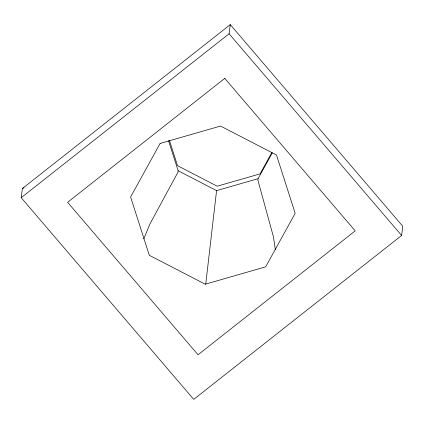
<?xml version="1.0" encoding="UTF-8"?>
<svg xmlns="http://www.w3.org/2000/svg" width="424" height="424" viewBox="0 0 424 424"><rect width="100%" height="100%" fill="white"/><g stroke="black" fill="none" stroke-linecap="round" stroke-linejoin="round"><path stroke-width="0.64" d="M205.73 284.213L216.574 190.625L258.078 178.684L272.33 152.831M21.2 197.69L22.387 188.537L230.28 24.619L402.8 226.31L401.613 235.463L193.72 399.382L21.2 197.69L229.093 33.772L230.28 24.619M168.524 140.71L178.154 170.745L177.963 172.192L149.778 224.275L143.816 238.802M258.078 178.684L257.887 180.131L273.369 236.55L275.361 249.556M271.805 152.587L260.071 173.872L217.21 186.205L177.529 165.673L169.494 140.609M22.387 188.537L24.078 187.874M178.154 170.745L216.574 190.625M229.093 33.772L401.613 235.463M160.118 143.434L130.603 196.964L149.296 255.274L205.243 284.218L265.668 266.834L295.178 213.304L276.49 154.988L220.544 126.045L160.118 143.434M224.778 78.376L67.612 202.301L198.035 354.777L355.201 230.857L224.778 78.376"/></g></svg>
